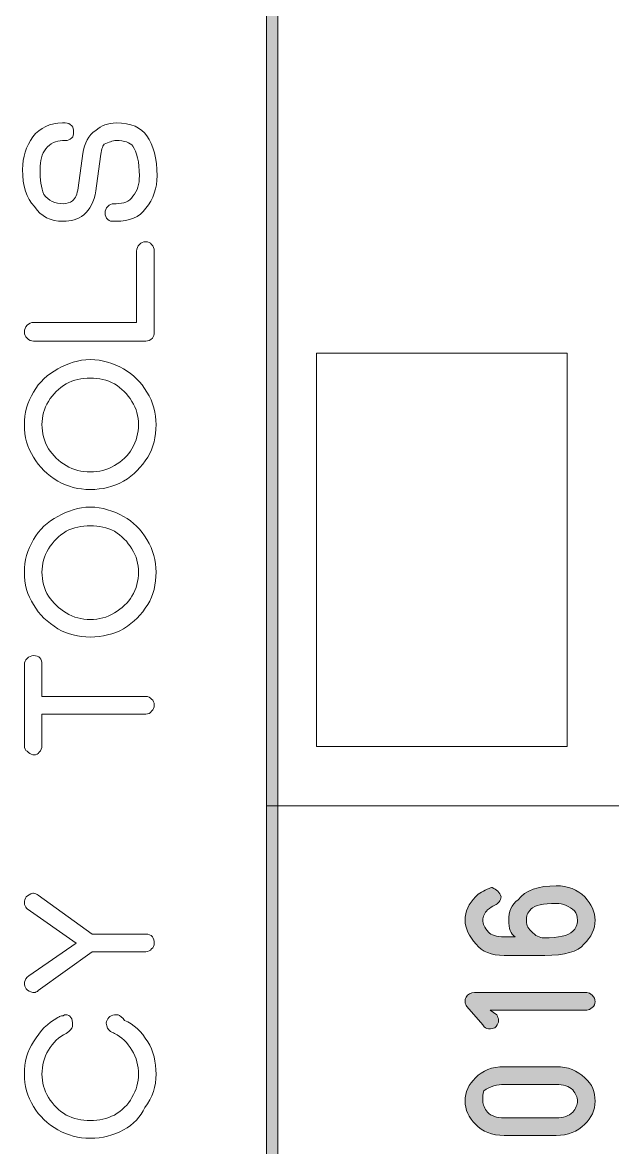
# Model space of a CAD drawing. Header units: inches. Extents: x -1525 to 612, y 0 to 1008.
# Drawn here: x -105.6 to -67.4, y 781.3 to 854 of the extents above; entities that cross this region are included whole.
import ezdxf

# ---------------------------------------------------------------- set-up
doc = ezdxf.new("R2010")
doc.units = ezdxf.units.IN
doc.header["$MEASUREMENT"] = 0
doc.layers.add('Layer 1', color=7, linetype='Continuous', lineweight=0)
picture_1 = doc.add_image_def('image7.png', size_in_pixel=(106, 68))

# ---------------------------------------------------------------- blocks, each defined once
blk = doc.blocks.new('Block_9')
at = {"layer": 'Layer 1'}
blk.add_lwpolyline([(-86.54, 807.18), (-86.54, 832.62), (-70.34, 832.62), (-70.34, 807.18)], close=True, dxfattribs=at)
image = blk.add_image(picture_1, insert=(-86.54, 807.18), size_in_units=(25.44, 16.2), rotation=90, dxfattribs=at)
image.dxf.v_pixel = (0.238235, 0)
blk = doc.blocks.new('Block_2')
at = {"layer": 'Layer 1', "true_color": 0x000000, "transparency": 33554687}
h = blk.add_hatch(color=18, dxfattribs=at)
h.dxf.hatch_style = 2
h.paths.add_polyline_path([(-89.78, 566.88), (-89.06, 566.88), (-89.06, 989.46), (-89.78, 989.46)])
h = blk.add_hatch(color=18, dxfattribs=at)
h.dxf.hatch_style = 2
edge = h.paths.add_edge_path()
edge.add_spline(control_points=[(-73.28, 756.36), (-73.22, 756.48), (-73.16, 756.6), (-72.98, 756.72), (-72.5, 757.08), (-71.9, 757.32), (-71.12, 757.32), (-70.4, 757.32), (-69.8, 757.08), (-69.32, 756.66), (-68.78, 756.3), (-68.54, 755.76), (-68.54, 755.04), (-68.54, 754.38), (-68.84, 753.84), (-69.38, 753.42), (-69.86, 753), (-70.52, 752.82), (-71.3, 752.82), (-71.42, 752.82), (-71.54, 752.88), (-71.66, 753), (-71.78, 753.12), (-71.84, 753.24), (-71.84, 753.42), (-71.84, 753.6), (-71.78, 753.72), (-71.66, 753.84), (-71.54, 753.96), (-71.42, 754.02), (-71.3, 754.02), (-70.76, 754.02), (-70.34, 754.08), (-70.1, 754.32), (-69.8, 754.5), (-69.68, 754.74), (-69.68, 755.04), (-69.68, 755.34), (-69.8, 755.64), (-70.04, 755.82), (-70.34, 756.06), (-70.7, 756.12), (-71.12, 756.12), (-71.6, 756.12), (-71.96, 756.06), (-72.26, 755.82), (-72.5, 755.64), (-72.62, 755.34), (-72.62, 755.04), (-72.62, 755.04), (-72.62, 754.92), (-72.62, 754.92), (-72.62, 754.74), (-72.68, 754.62), (-72.8, 754.5), (-72.92, 754.38), (-73.04, 754.32), (-73.22, 754.32), (-73.4, 754.32), (-73.52, 754.38), (-73.64, 754.5), (-73.7, 754.62), (-73.76, 754.74), (-73.76, 754.92), (-73.76, 754.92), (-73.76, 755.16), (-73.76, 755.16), (-73.76, 755.34), (-73.88, 755.46), (-74, 755.58), (-74.24, 755.76), (-74.48, 755.82), (-74.78, 755.82), (-75.14, 755.82), (-75.38, 755.76), (-75.56, 755.58), (-75.68, 755.46), (-75.8, 755.28), (-75.8, 755.04), (-75.8, 754.86), (-75.68, 754.62), (-75.5, 754.44), (-75.38, 754.32), (-75.14, 754.26), (-74.78, 754.26), (-74.66, 754.26), (-74.54, 754.2), (-74.42, 754.08), (-74.3, 754.02), (-74.24, 753.84), (-74.24, 753.72), (-74.24, 753.54), (-74.3, 753.42), (-74.42, 753.3), (-74.54, 753.18), (-74.66, 753.12), (-74.78, 753.12), (-75.44, 753.12), (-75.92, 753.3), (-76.34, 753.66), (-76.7, 754.02), (-76.94, 754.5), (-76.94, 755.04), (-76.94, 755.64), (-76.7, 756.12), (-76.34, 756.42), (-75.92, 756.78), (-75.38, 756.96), (-74.78, 756.96), (-74.24, 756.96), (-73.7, 756.78), (-73.28, 756.48), (-73.22, 756.42), (-73.22, 756.42), (-73.28, 756.36)], knot_values=[0, 0, 0, 0, 1, 1, 1, 2, 2, 2, 3, 3, 3, 4, 4, 4, 5, 5, 5, 6, 6, 6, 7, 7, 7, 8, 8, 8, 9, 9, 9, 10, 10, 10, 11, 11, 11, 12, 12, 12, 13, 13, 13, 14, 14, 14, 15, 15, 15, 16, 16, 16, 17, 17, 17, 18, 18, 18, 19, 19, 19, 20, 20, 20, 21, 21, 21, 22, 22, 22, 23, 23, 23, 24, 24, 24, 25, 25, 25, 26, 26, 26, 27, 27, 27, 28, 28, 28, 29, 29, 29, 30, 30, 30, 31, 31, 31, 32, 32, 32, 33, 33, 33, 34, 34, 34, 35, 35, 35, 36, 36, 36, 37, 37, 37, 38, 38, 38, 38], degree=3, periodic=0)
edge = h.paths.add_edge_path()
edge.add_spline(control_points=[(-76.52, 762.18), (-76.7, 762.3), (-76.82, 762.48), (-76.82, 762.72), (-76.82, 762.84), (-76.82, 762.9), (-76.76, 762.96), (-76.64, 763.2), (-76.46, 763.32), (-76.22, 763.32), (-76.16, 763.32), (-76.1, 763.26), (-75.98, 763.26), (-75.98, 763.26), (-68.72, 759.6), (-68.72, 759.6), (-68.54, 759.48), (-68.42, 759.36), (-68.42, 759.12), (-68.42, 759), (-68.42, 758.94), (-68.48, 758.88), (-68.6, 758.64), (-68.78, 758.52), (-69.02, 758.52), (-69.08, 758.52), (-69.14, 758.52), (-69.26, 758.58), (-69.26, 758.58), (-76.52, 762.18), (-76.52, 762.18)], knot_values=[0, 0, 0, 0, 1, 1, 1, 2, 2, 2, 3, 3, 3, 4, 4, 4, 5, 5, 5, 6, 6, 6, 7, 7, 7, 8, 8, 8, 9, 9, 9, 10, 10, 10, 10], degree=3, periodic=0)
edge = h.paths.add_edge_path()
edge.add_spline(control_points=[(-75.8, 766.74), (-75.8, 766.5), (-75.68, 766.26), (-75.5, 766.08), (-75.2, 765.78), (-74.84, 765.66), (-74.42, 765.66), (-73.58, 765.66), (-73.04, 765.78), (-72.8, 765.9), (-72.56, 766.2), (-72.44, 766.5), (-72.44, 766.74), (-72.44, 766.98), (-72.56, 767.22), (-72.68, 767.4), (-73.04, 767.7), (-73.34, 767.88), (-73.64, 767.88), (-74.6, 767.88), (-75.2, 767.76), (-75.5, 767.46), (-75.68, 767.22), (-75.8, 766.98), (-75.8, 766.74)], knot_values=[0, 0, 0, 0, 1, 1, 1, 2, 2, 2, 3, 3, 3, 4, 4, 4, 5, 5, 5, 6, 6, 6, 7, 7, 7, 8, 8, 8, 8], degree=3, periodic=0)
edge = h.paths.add_edge_path()
edge.add_spline(control_points=[(-74.42, 764.52), (-75.2, 764.52), (-75.8, 764.76), (-76.28, 765.24), (-76.7, 765.66), (-76.94, 766.14), (-76.94, 766.74), (-76.94, 767.28), (-76.7, 767.82), (-76.16, 768.3), (-75.8, 768.72), (-74.96, 768.96), (-73.64, 768.96), (-73.64, 768.96), (-71.06, 768.96), (-71.06, 768.96), (-70.22, 768.96), (-69.56, 768.72), (-69.14, 768.24), (-68.72, 767.7), (-68.54, 767.22), (-68.54, 766.74), (-68.54, 766.14), (-68.78, 765.66), (-69.32, 765.18), (-69.5, 764.94), (-69.74, 764.76), (-70.1, 764.64), (-70.16, 764.64), (-70.22, 764.64), (-70.28, 764.64), (-70.58, 764.7), (-70.76, 764.94), (-70.82, 765.24), (-70.76, 765.48), (-70.64, 765.66), (-70.46, 765.72), (-70.28, 765.84), (-70.1, 765.9), (-69.86, 766.08), (-69.74, 766.26), (-69.68, 766.5), (-69.68, 766.74), (-69.68, 766.98), (-69.74, 767.16), (-69.98, 767.4), (-70.22, 767.7), (-70.58, 767.82), (-71.06, 767.82), (-71.06, 767.82), (-71.78, 767.82), (-71.78, 767.82), (-71.48, 767.64), (-71.3, 767.28), (-71.3, 766.74), (-71.3, 766.14), (-71.54, 765.72), (-71.96, 765.36), (-72.44, 764.82), (-73.22, 764.52), (-74.42, 764.52)], knot_values=[0, 0, 0, 0, 1, 1, 1, 2, 2, 2, 3, 3, 3, 4, 4, 4, 5, 5, 5, 6, 6, 6, 7, 7, 7, 8, 8, 8, 9, 9, 9, 10, 10, 10, 11, 11, 11, 12, 12, 12, 13, 13, 13, 14, 14, 14, 15, 15, 15, 16, 16, 16, 17, 17, 17, 18, 18, 18, 19, 19, 19, 20, 20, 20, 20], degree=3, periodic=0)
edge = h.paths.add_edge_path()
edge.add_spline(control_points=[(-76.52, 773.88), (-76.7, 774), (-76.82, 774.18), (-76.82, 774.42), (-76.82, 774.48), (-76.82, 774.54), (-76.76, 774.66), (-76.64, 774.84), (-76.46, 774.96), (-76.22, 774.96), (-76.16, 774.96), (-76.1, 774.96), (-75.98, 774.9), (-75.98, 774.9), (-68.72, 771.3), (-68.72, 771.3), (-68.54, 771.18), (-68.42, 771), (-68.42, 770.76), (-68.42, 770.7), (-68.42, 770.58), (-68.48, 770.52), (-68.6, 770.28), (-68.78, 770.22), (-69.02, 770.22), (-69.08, 770.22), (-69.14, 770.22), (-69.26, 770.22), (-69.26, 770.22), (-76.52, 773.88), (-76.52, 773.88)], knot_values=[0, 0, 0, 0, 1, 1, 1, 2, 2, 2, 3, 3, 3, 4, 4, 4, 5, 5, 5, 6, 6, 6, 7, 7, 7, 8, 8, 8, 9, 9, 9, 10, 10, 10, 10], degree=3, periodic=0)
edge = h.paths.add_edge_path()
edge.add_spline(control_points=[(-69.68, 777.78), (-69.68, 777.78), (-69.68, 780.06), (-69.68, 780.06), (-69.68, 780.24), (-69.62, 780.36), (-69.56, 780.48), (-69.44, 780.6), (-69.26, 780.66), (-69.08, 780.66), (-68.96, 780.66), (-68.78, 780.6), (-68.72, 780.48), (-68.6, 780.36), (-68.54, 780.24), (-68.54, 780.06), (-68.54, 780.06), (-68.54, 776.76), (-68.54, 776.76), (-68.54, 776.64), (-68.6, 776.52), (-68.66, 776.4), (-68.72, 776.28), (-68.84, 776.22), (-69.02, 776.22), (-69.02, 776.22), (-69.08, 776.22), (-69.14, 776.22), (-69.26, 776.22), (-69.38, 776.22), (-69.44, 776.34), (-69.44, 776.34), (-73.4, 779.22), (-73.4, 779.22), (-73.64, 779.4), (-74, 779.52), (-74.42, 779.52), (-74.84, 779.52), (-75.26, 779.34), (-75.74, 779.04), (-75.8, 778.92), (-75.8, 778.68), (-75.8, 778.44), (-75.8, 778.14), (-75.68, 777.9), (-75.44, 777.6), (-75.2, 777.42), (-74.9, 777.36), (-74.42, 777.36), (-74.3, 777.36), (-74.12, 777.3), (-74.06, 777.18), (-73.94, 777.06), (-73.88, 776.94), (-73.88, 776.76), (-73.88, 776.58), (-73.94, 776.46), (-74, 776.34), (-74.12, 776.28), (-74.3, 776.22), (-74.42, 776.22), (-75.2, 776.22), (-75.8, 776.46), (-76.28, 776.94), (-76.7, 777.36), (-76.94, 777.84), (-76.94, 778.44), (-76.94, 779.04), (-76.7, 779.52), (-76.28, 779.94), (-75.74, 780.42), (-75.14, 780.66), (-74.42, 780.66), (-73.76, 780.66), (-73.1, 780.42), (-72.56, 780), (-72.56, 780), (-69.68, 777.78), (-69.68, 777.78)], knot_values=[0, 0, 0, 0, 1, 1, 1, 2, 2, 2, 3, 3, 3, 4, 4, 4, 5, 5, 5, 6, 6, 6, 7, 7, 7, 8, 8, 8, 9, 9, 9, 10, 10, 10, 11, 11, 11, 12, 12, 12, 13, 13, 13, 14, 14, 14, 15, 15, 15, 16, 16, 16, 17, 17, 17, 18, 18, 18, 19, 19, 19, 20, 20, 20, 21, 21, 21, 22, 22, 22, 23, 23, 23, 24, 24, 24, 25, 25, 25, 26, 26, 26, 26], degree=3, periodic=0)
edge = h.paths.add_edge_path()
edge.add_spline(control_points=[(-74.42, 785.34), (-74.84, 785.34), (-75.32, 785.22), (-75.74, 784.92), (-75.8, 784.74), (-75.8, 784.5), (-75.8, 784.26), (-75.8, 784.02), (-75.68, 783.78), (-75.5, 783.54), (-75.26, 783.3), (-74.9, 783.18), (-74.42, 783.18), (-74.42, 783.18), (-71.06, 783.18), (-71.06, 783.18), (-70.58, 783.18), (-70.22, 783.3), (-69.98, 783.54), (-69.8, 783.78), (-69.68, 784.02), (-69.68, 784.26), (-69.68, 784.5), (-69.8, 784.74), (-69.98, 784.98), (-70.22, 785.22), (-70.58, 785.34), (-71.06, 785.34), (-71.06, 785.34), (-74.42, 785.34), (-74.42, 785.34)], knot_values=[0, 0, 0, 0, 1, 1, 1, 2, 2, 2, 3, 3, 3, 4, 4, 4, 5, 5, 5, 6, 6, 6, 7, 7, 7, 8, 8, 8, 9, 9, 9, 10, 10, 10, 10], degree=3, periodic=0)
edge = h.paths.add_edge_path()
edge.add_spline(control_points=[(-71.06, 786.48), (-70.28, 786.48), (-69.68, 786.24), (-69.2, 785.76), (-68.72, 785.34), (-68.54, 784.86), (-68.54, 784.26), (-68.54, 783.66), (-68.78, 783.18), (-69.2, 782.76), (-69.68, 782.28), (-70.28, 782.04), (-71.06, 782.04), (-71.06, 782.04), (-74.42, 782.04), (-74.42, 782.04), (-75.2, 782.04), (-75.8, 782.28), (-76.28, 782.76), (-76.7, 783.18), (-76.94, 783.72), (-76.94, 784.26), (-76.94, 784.86), (-76.7, 785.34), (-76.28, 785.76), (-75.8, 786.24), (-75.2, 786.48), (-74.42, 786.48), (-74.42, 786.48), (-71.06, 786.48), (-71.06, 786.48)], knot_values=[0, 0, 0, 0, 1, 1, 1, 2, 2, 2, 3, 3, 3, 4, 4, 4, 5, 5, 5, 6, 6, 6, 7, 7, 7, 8, 8, 8, 9, 9, 9, 10, 10, 10, 10], degree=3, periodic=0)
edge = h.paths.add_edge_path()
edge.add_spline(control_points=[(-76.82, 790.38), (-76.88, 790.44), (-76.94, 790.56), (-76.94, 790.68), (-76.94, 790.8), (-76.94, 790.86), (-76.88, 790.98), (-76.76, 791.16), (-76.58, 791.28), (-76.34, 791.28), (-76.34, 791.28), (-69.08, 791.28), (-69.08, 791.28), (-68.96, 791.28), (-68.84, 791.22), (-68.72, 791.1), (-68.6, 790.98), (-68.54, 790.86), (-68.54, 790.68), (-68.54, 790.56), (-68.6, 790.38), (-68.72, 790.32), (-68.84, 790.2), (-68.96, 790.14), (-69.08, 790.14), (-69.08, 790.14), (-75.32, 790.14), (-75.32, 790.14), (-75.32, 790.14), (-74.9, 789.84), (-74.9, 789.84), (-74.84, 789.72), (-74.78, 789.6), (-74.78, 789.48), (-74.78, 789.48), (-74.78, 789.42), (-74.78, 789.36), (-74.84, 789.24), (-74.9, 789.12), (-75.02, 789), (-75.14, 788.94), (-75.26, 788.94), (-75.38, 788.94), (-75.38, 788.94), (-75.44, 788.94), (-75.44, 788.94), (-75.56, 788.94), (-75.68, 789), (-75.8, 789.18), (-75.8, 789.18), (-76.82, 790.38), (-76.82, 790.38)], knot_values=[0, 0, 0, 0, 1, 1, 1, 2, 2, 2, 3, 3, 3, 4, 4, 4, 5, 5, 5, 6, 6, 6, 7, 7, 7, 8, 8, 8, 9, 9, 9, 10, 10, 10, 11, 11, 11, 12, 12, 12, 13, 13, 13, 14, 14, 14, 15, 15, 15, 16, 16, 16, 17, 17, 17, 17], degree=3, periodic=0)
edge = h.paths.add_edge_path()
edge.add_spline(control_points=[(-69.68, 795.96), (-69.68, 796.2), (-69.74, 796.38), (-69.86, 796.56), (-70.22, 796.86), (-70.58, 797.04), (-71.06, 797.04), (-71.9, 797.04), (-72.44, 796.92), (-72.68, 796.68), (-72.92, 796.44), (-72.98, 796.2), (-72.98, 795.96), (-72.98, 795.72), (-72.92, 795.48), (-72.68, 795.24), (-72.38, 794.94), (-72.14, 794.82), (-71.84, 794.82), (-70.88, 794.82), (-70.28, 794.94), (-69.98, 795.24), (-69.8, 795.42), (-69.68, 795.66), (-69.68, 795.96)], knot_values=[0, 0, 0, 0, 1, 1, 1, 2, 2, 2, 3, 3, 3, 4, 4, 4, 5, 5, 5, 6, 6, 6, 7, 7, 7, 8, 8, 8, 8], degree=3, periodic=0)
edge = h.paths.add_edge_path()
edge.add_spline(control_points=[(-71.06, 798.18), (-70.28, 798.18), (-69.68, 797.94), (-69.2, 797.46), (-68.78, 796.98), (-68.54, 796.5), (-68.54, 795.96), (-68.54, 795.36), (-68.78, 794.88), (-69.26, 794.4), (-69.62, 793.92), (-70.52, 793.68), (-71.78, 793.68), (-71.78, 793.68), (-74.42, 793.68), (-74.42, 793.68), (-75.26, 793.68), (-75.86, 793.92), (-76.22, 794.4), (-76.7, 794.94), (-76.94, 795.42), (-76.94, 795.96), (-76.94, 796.5), (-76.7, 797.04), (-76.28, 797.46), (-76.04, 797.7), (-75.74, 797.88), (-75.38, 798), (-75.32, 798.06), (-75.26, 798.06), (-75.2, 798.06), (-74.9, 797.94), (-74.72, 797.76), (-74.6, 797.46), (-74.66, 797.22), (-74.78, 797.04), (-75.02, 796.92), (-75.2, 796.86), (-75.32, 796.74), (-75.5, 796.62), (-75.68, 796.44), (-75.8, 796.2), (-75.8, 795.96), (-75.8, 795.72), (-75.68, 795.48), (-75.44, 795.18), (-75.26, 795), (-74.9, 794.88), (-74.42, 794.88), (-74.42, 794.88), (-73.7, 794.88), (-73.7, 794.88), (-74, 795.06), (-74.12, 795.42), (-74.12, 795.96), (-74.12, 796.5), (-73.94, 796.98), (-73.52, 797.28), (-73.04, 797.88), (-72.2, 798.18), (-71.06, 798.18)], knot_values=[0, 0, 0, 0, 1, 1, 1, 2, 2, 2, 3, 3, 3, 4, 4, 4, 5, 5, 5, 6, 6, 6, 7, 7, 7, 8, 8, 8, 9, 9, 9, 10, 10, 10, 11, 11, 11, 12, 12, 12, 13, 13, 13, 14, 14, 14, 15, 15, 15, 16, 16, 16, 17, 17, 17, 18, 18, 18, 19, 19, 19, 20, 20, 20, 20], degree=3, periodic=0)
edge.add_line((-71.06, 798.18), (-71.06, 798.18))
at = {"layer": 'Layer 1', "color": 18, "lineweight": 9, "true_color": 0x000000}
blk.add_line((-63.2, 803.34), (-89.78, 803.34), dxfattribs=at)
at = {"layer": 'Layer 1'}
blk.add_lwpolyline([(-89.78, 566.88), (-89.06, 566.88), (-89.06, 989.46), (-89.78, 989.46)], close=True, dxfattribs=at)
at = {"layer": 'Layer 1', "color": 18, "lineweight": 9, "true_color": 0x000000}
blk.add_lwpolyline([(-89.78, 566.88), (-89.06, 566.88), (-89.06, 989.46), (-89.78, 989.46)], close=True, dxfattribs=at)
at = {"layer": 'Layer 1'}
for points, knots in [([(-102.98, 846.36), (-103.4, 846.36), (-103.76, 846.18), (-104.06, 845.82), (-104.3, 845.52), (-104.42, 845.04), (-104.42, 844.5), (-104.42, 843.84), (-104.36, 843.3), (-104.18, 842.88), (-103.88, 842.46), (-103.46, 842.28), (-102.92, 842.28), (-102.68, 842.28), (-102.5, 842.34), (-102.32, 842.46), (-102.14, 842.64), (-102.02, 842.88), (-101.96, 843.3), (-101.96, 843.3), (-101.66, 845.52), (-101.66, 845.52), (-101.54, 846.18), (-101.3, 846.72), (-100.82, 847.02), (-100.46, 847.32), (-100.04, 847.5), (-99.5, 847.5), (-98.54, 847.5), (-97.88, 847.2), (-97.52, 846.66), (-97.1, 846.06), (-96.86, 845.22), (-96.86, 844.08), (-96.86, 843.3), (-97.1, 842.58), (-97.58, 841.98), (-98, 841.38), (-98.66, 841.14), (-99.5, 841.14), (-99.5, 841.14), (-99.68, 841.14), (-99.68, 841.14), (-99.8, 841.14), (-99.92, 841.14), (-100.04, 841.26), (-100.16, 841.38), (-100.22, 841.5), (-100.22, 841.68), (-100.22, 841.86), (-100.16, 841.98), (-100.04, 842.1), (-99.92, 842.22), (-99.8, 842.28), (-99.68, 842.28), (-99.68, 842.28), (-99.5, 842.28), (-99.5, 842.28), (-99.02, 842.28), (-98.66, 842.4), (-98.42, 842.76), (-98.12, 843.12), (-98, 843.54), (-98, 844.08), (-98, 844.98), (-98.18, 845.64), (-98.42, 846), (-98.6, 846.24), (-98.96, 846.36), (-99.5, 846.36), (-99.74, 846.36), (-99.98, 846.24), (-100.28, 846.12), (-100.4, 846), (-100.46, 845.7), (-100.52, 845.34), (-100.52, 845.34), (-100.82, 843.12), (-100.82, 843.12), (-100.94, 842.4), (-101.18, 841.92), (-101.6, 841.56), (-101.96, 841.26), (-102.44, 841.14), (-102.92, 841.14), (-103.76, 841.14), (-104.36, 841.44), (-104.78, 842.1), (-105.32, 842.64), (-105.56, 843.42), (-105.56, 844.5), (-105.56, 845.28), (-105.32, 846), (-104.9, 846.6), (-104.42, 847.2), (-103.76, 847.5), (-102.98, 847.5), (-102.98, 847.5), (-102.8, 847.5), (-102.8, 847.5), (-102.62, 847.5), (-102.5, 847.44), (-102.38, 847.32), (-102.26, 847.2), (-102.26, 847.08), (-102.26, 846.9), (-102.26, 846.78), (-102.26, 846.6), (-102.38, 846.54), (-102.5, 846.42), (-102.62, 846.36), (-102.8, 846.36), (-102.8, 846.36), (-102.98, 846.36), (-102.98, 846.36)], [0, 0, 0, 0, 1, 1, 1, 2, 2, 2, 3, 3, 3, 4, 4, 4, 5, 5, 5, 6, 6, 6, 7, 7, 7, 8, 8, 8, 9, 9, 9, 10, 10, 10, 11, 11, 11, 12, 12, 12, 13, 13, 13, 14, 14, 14, 15, 15, 15, 16, 16, 16, 17, 17, 17, 18, 18, 18, 19, 19, 19, 20, 20, 20, 21, 21, 21, 22, 22, 22, 23, 23, 23, 24, 24, 24, 25, 25, 25, 26, 26, 26, 27, 27, 27, 28, 28, 28, 29, 29, 29, 30, 30, 30, 31, 31, 31, 32, 32, 32, 33, 33, 33, 34, 34, 34, 35, 35, 35, 36, 36, 36, 37, 37, 37, 38, 38, 38, 38]), ([(-97.04, 834), (-97.04, 833.82), (-97.1, 833.7), (-97.16, 833.58), (-97.28, 833.46), (-97.46, 833.4), (-97.58, 833.4), (-97.58, 833.4), (-104.84, 833.4), (-104.84, 833.4), (-105.02, 833.4), (-105.14, 833.46), (-105.26, 833.58), (-105.38, 833.7), (-105.44, 833.82), (-105.44, 834), (-105.44, 834.12), (-105.38, 834.3), (-105.26, 834.42), (-105.14, 834.54), (-105.02, 834.6), (-104.84, 834.6), (-104.84, 834.6), (-98.18, 834.6), (-98.18, 834.6), (-98.18, 834.6), (-98.18, 839.22), (-98.18, 839.22), (-98.18, 839.4), (-98.12, 839.52), (-98, 839.64), (-97.88, 839.76), (-97.76, 839.82), (-97.58, 839.82), (-97.46, 839.82), (-97.28, 839.76), (-97.22, 839.64), (-97.1, 839.52), (-97.04, 839.4), (-97.04, 839.22), (-97.04, 839.22), (-97.04, 834), (-97.04, 834)], [0, 0, 0, 0, 1, 1, 1, 2, 2, 2, 3, 3, 3, 4, 4, 4, 5, 5, 5, 6, 6, 6, 7, 7, 7, 8, 8, 8, 9, 9, 9, 10, 10, 10, 11, 11, 11, 12, 12, 12, 13, 13, 13, 14, 14, 14, 14]), ([(-101.18, 823.8), (-101.96, 823.8), (-102.62, 823.98), (-103.28, 824.34), (-103.94, 824.76), (-104.48, 825.24), (-104.84, 825.9), (-105.26, 826.5), (-105.44, 827.22), (-105.44, 828), (-105.44, 828.72), (-105.26, 829.44), (-104.84, 830.1), (-104.48, 830.76), (-103.94, 831.24), (-103.28, 831.6), (-102.62, 831.96), (-101.96, 832.2), (-101.18, 832.2), (-100.4, 832.2), (-99.68, 831.96), (-99.02, 831.6), (-98.42, 831.24), (-97.88, 830.76), (-97.52, 830.1), (-97.1, 829.44), (-96.92, 828.72), (-96.92, 828), (-96.92, 827.22), (-97.1, 826.5), (-97.46, 825.9), (-97.88, 825.24), (-98.36, 824.76), (-99.02, 824.34), (-99.68, 823.98), (-100.4, 823.8), (-101.18, 823.8)], [0, 0, 0, 0, 1, 1, 1, 2, 2, 2, 3, 3, 3, 4, 4, 4, 5, 5, 5, 6, 6, 6, 7, 7, 7, 8, 8, 8, 9, 9, 9, 10, 10, 10, 11, 11, 11, 12, 12, 12, 12]), ([(-102.74, 825.36), (-102.26, 825.06), (-101.72, 824.94), (-101.18, 824.94), (-100.58, 824.94), (-100.1, 825.06), (-99.62, 825.36), (-99.14, 825.6), (-98.72, 826.02), (-98.48, 826.44), (-98.18, 826.92), (-98.06, 827.46), (-98.06, 828), (-98.06, 828.54), (-98.18, 829.02), (-98.48, 829.5), (-98.78, 829.98), (-99.14, 830.34), (-99.62, 830.64), (-100.1, 830.88), (-100.58, 831), (-101.18, 831), (-101.72, 831), (-102.26, 830.88), (-102.74, 830.64), (-103.22, 830.34), (-103.58, 829.98), (-103.88, 829.5), (-104.18, 829.02), (-104.3, 828.54), (-104.3, 828), (-104.3, 827.46), (-104.18, 826.92), (-103.88, 826.44), (-103.58, 826.02), (-103.22, 825.6), (-102.74, 825.36)], [0, 0, 0, 0, 1, 1, 1, 2, 2, 2, 3, 3, 3, 4, 4, 4, 5, 5, 5, 6, 6, 6, 7, 7, 7, 8, 8, 8, 9, 9, 9, 10, 10, 10, 11, 11, 11, 12, 12, 12, 12]), ([(-101.18, 814.26), (-101.96, 814.26), (-102.62, 814.44), (-103.28, 814.8), (-103.94, 815.22), (-104.48, 815.7), (-104.84, 816.36), (-105.26, 816.96), (-105.44, 817.68), (-105.44, 818.46), (-105.44, 819.18), (-105.26, 819.9), (-104.84, 820.56), (-104.48, 821.22), (-103.94, 821.7), (-103.28, 822.06), (-102.62, 822.42), (-101.96, 822.66), (-101.18, 822.66), (-100.4, 822.66), (-99.68, 822.42), (-99.02, 822.06), (-98.42, 821.7), (-97.88, 821.22), (-97.52, 820.56), (-97.1, 819.9), (-96.92, 819.18), (-96.92, 818.46), (-96.92, 817.68), (-97.1, 816.96), (-97.46, 816.36), (-97.88, 815.7), (-98.36, 815.22), (-99.02, 814.8), (-99.68, 814.44), (-100.4, 814.26), (-101.18, 814.26)], [0, 0, 0, 0, 1, 1, 1, 2, 2, 2, 3, 3, 3, 4, 4, 4, 5, 5, 5, 6, 6, 6, 7, 7, 7, 8, 8, 8, 9, 9, 9, 10, 10, 10, 11, 11, 11, 12, 12, 12, 12]), ([(-102.74, 815.82), (-102.26, 815.52), (-101.72, 815.4), (-101.18, 815.4), (-100.58, 815.4), (-100.1, 815.52), (-99.62, 815.82), (-99.14, 816.12), (-98.72, 816.48), (-98.48, 816.9), (-98.18, 817.38), (-98.06, 817.92), (-98.06, 818.46), (-98.06, 819), (-98.18, 819.48), (-98.48, 819.96), (-98.78, 820.44), (-99.14, 820.8), (-99.62, 821.1), (-100.1, 821.34), (-100.58, 821.46), (-101.18, 821.46), (-101.72, 821.46), (-102.26, 821.34), (-102.74, 821.1), (-103.22, 820.8), (-103.58, 820.44), (-103.88, 819.96), (-104.18, 819.48), (-104.3, 819), (-104.3, 818.46), (-104.3, 817.92), (-104.18, 817.38), (-103.88, 816.9), (-103.58, 816.48), (-103.22, 816.12), (-102.74, 815.82)], [0, 0, 0, 0, 1, 1, 1, 2, 2, 2, 3, 3, 3, 4, 4, 4, 5, 5, 5, 6, 6, 6, 7, 7, 7, 8, 8, 8, 9, 9, 9, 10, 10, 10, 11, 11, 11, 12, 12, 12, 12]), ([(-104.84, 813.06), (-104.48, 813.06), (-104.3, 812.88), (-104.3, 812.46), (-104.3, 812.46), (-104.3, 810.42), (-104.3, 810.42), (-104.3, 810.42), (-97.58, 810.42), (-97.58, 810.42), (-97.46, 810.42), (-97.28, 810.36), (-97.22, 810.24), (-97.1, 810.18), (-97.04, 810), (-97.04, 809.88), (-97.04, 809.7), (-97.1, 809.58), (-97.22, 809.46), (-97.28, 809.34), (-97.46, 809.28), (-97.58, 809.28), (-97.58, 809.28), (-104.3, 809.28), (-104.3, 809.28), (-104.3, 809.28), (-104.3, 807.24), (-104.3, 807.24), (-104.3, 807.06), (-104.36, 806.94), (-104.48, 806.82), (-104.54, 806.7), (-104.66, 806.64), (-104.84, 806.64), (-104.84, 806.64), (-104.84, 806.64), (-104.9, 806.64), (-105.02, 806.7), (-105.14, 806.76), (-105.26, 806.88), (-105.38, 806.94), (-105.44, 807.06), (-105.44, 807.24), (-105.44, 807.24), (-105.44, 812.46), (-105.44, 812.46), (-105.44, 812.64), (-105.38, 812.76), (-105.26, 812.88), (-105.14, 813), (-105.02, 813.06), (-104.84, 813.06)], [0, 0, 0, 0, 1, 1, 1, 2, 2, 2, 3, 3, 3, 4, 4, 4, 5, 5, 5, 6, 6, 6, 7, 7, 7, 8, 8, 8, 9, 9, 9, 10, 10, 10, 11, 11, 11, 12, 12, 12, 13, 13, 13, 14, 14, 14, 15, 15, 15, 16, 16, 16, 17, 17, 17, 17]), ([(-71.06, 798.18), (-70.28, 798.18), (-69.68, 797.94), (-69.2, 797.46), (-68.78, 796.98), (-68.54, 796.5), (-68.54, 795.96), (-68.54, 795.36), (-68.78, 794.88), (-69.26, 794.4), (-69.62, 793.92), (-70.52, 793.68), (-71.78, 793.68), (-71.78, 793.68), (-74.42, 793.68), (-74.42, 793.68), (-75.26, 793.68), (-75.86, 793.92), (-76.22, 794.4), (-76.7, 794.94), (-76.94, 795.42), (-76.94, 795.96), (-76.94, 796.5), (-76.7, 797.04), (-76.28, 797.46), (-76.04, 797.7), (-75.74, 797.88), (-75.38, 798), (-75.32, 798.06), (-75.26, 798.06), (-75.2, 798.06), (-74.9, 797.94), (-74.72, 797.76), (-74.6, 797.46), (-74.66, 797.22), (-74.78, 797.04), (-75.02, 796.92), (-75.2, 796.86), (-75.32, 796.74), (-75.5, 796.62), (-75.68, 796.44), (-75.8, 796.2), (-75.8, 795.96), (-75.8, 795.72), (-75.68, 795.48), (-75.44, 795.18), (-75.26, 795), (-74.9, 794.88), (-74.42, 794.88), (-74.42, 794.88), (-73.7, 794.88), (-73.7, 794.88), (-74, 795.06), (-74.12, 795.42), (-74.12, 795.96), (-74.12, 796.5), (-73.94, 796.98), (-73.52, 797.28), (-73.04, 797.88), (-72.2, 798.18), (-71.06, 798.18)], [0, 0, 0, 0, 1, 1, 1, 2, 2, 2, 3, 3, 3, 4, 4, 4, 5, 5, 5, 6, 6, 6, 7, 7, 7, 8, 8, 8, 9, 9, 9, 10, 10, 10, 11, 11, 11, 12, 12, 12, 13, 13, 13, 14, 14, 14, 15, 15, 15, 16, 16, 16, 17, 17, 17, 18, 18, 18, 19, 19, 19, 20, 20, 20, 20]), ([(-101.06, 795.06), (-101.06, 795.06), (-97.58, 795.06), (-97.58, 795.06), (-97.4, 795.06), (-97.28, 795), (-97.16, 794.88), (-97.1, 794.76), (-97.04, 794.64), (-97.04, 794.46), (-97.04, 794.34), (-97.1, 794.16), (-97.22, 794.1), (-97.28, 793.98), (-97.46, 793.92), (-97.58, 793.92), (-97.58, 793.92), (-101.06, 793.92), (-101.06, 793.92), (-101.06, 793.92), (-104.54, 791.4), (-104.54, 791.4), (-104.6, 791.34), (-104.72, 791.28), (-104.84, 791.28), (-104.9, 791.28), (-104.9, 791.28), (-104.9, 791.28), (-105.08, 791.34), (-105.2, 791.4), (-105.32, 791.52), (-105.38, 791.64), (-105.44, 791.76), (-105.44, 791.88), (-105.44, 791.88), (-105.44, 791.88), (-105.44, 791.94), (-105.38, 792.12), (-105.32, 792.24), (-105.14, 792.36), (-105.14, 792.36), (-102.08, 794.46), (-102.08, 794.46), (-102.08, 794.46), (-105.26, 796.68), (-105.26, 796.68), (-105.32, 796.74), (-105.38, 796.86), (-105.44, 796.98), (-105.44, 797.04), (-105.44, 797.1), (-105.44, 797.1), (-105.44, 797.22), (-105.38, 797.34), (-105.32, 797.46), (-105.2, 797.58), (-105.08, 797.64), (-104.9, 797.7), (-104.9, 797.7), (-104.84, 797.7), (-104.84, 797.7), (-104.72, 797.7), (-104.66, 797.64), (-104.54, 797.58), (-104.54, 797.58), (-101.06, 795.06), (-101.06, 795.06)], [0, 0, 0, 0, 1, 1, 1, 2, 2, 2, 3, 3, 3, 4, 4, 4, 5, 5, 5, 6, 6, 6, 7, 7, 7, 8, 8, 8, 9, 9, 9, 10, 10, 10, 11, 11, 11, 12, 12, 12, 13, 13, 13, 14, 14, 14, 15, 15, 15, 16, 16, 16, 17, 17, 17, 18, 18, 18, 19, 19, 19, 20, 20, 20, 21, 21, 21, 22, 22, 22, 22]), ([(-69.68, 795.96), (-69.68, 796.2), (-69.74, 796.38), (-69.86, 796.56), (-70.22, 796.86), (-70.58, 797.04), (-71.06, 797.04), (-71.9, 797.04), (-72.44, 796.92), (-72.68, 796.68), (-72.92, 796.44), (-72.98, 796.2), (-72.98, 795.96), (-72.98, 795.72), (-72.92, 795.48), (-72.68, 795.24), (-72.38, 794.94), (-72.14, 794.82), (-71.84, 794.82), (-70.88, 794.82), (-70.28, 794.94), (-69.98, 795.24), (-69.8, 795.42), (-69.68, 795.66), (-69.68, 795.96)], [0, 0, 0, 0, 1, 1, 1, 2, 2, 2, 3, 3, 3, 4, 4, 4, 5, 5, 5, 6, 6, 6, 7, 7, 7, 8, 8, 8, 8]), ([(-76.82, 790.38), (-76.88, 790.44), (-76.94, 790.56), (-76.94, 790.68), (-76.94, 790.8), (-76.94, 790.86), (-76.88, 790.98), (-76.76, 791.16), (-76.58, 791.28), (-76.34, 791.28), (-76.34, 791.28), (-69.08, 791.28), (-69.08, 791.28), (-68.96, 791.28), (-68.84, 791.22), (-68.72, 791.1), (-68.6, 790.98), (-68.54, 790.86), (-68.54, 790.68), (-68.54, 790.56), (-68.6, 790.38), (-68.72, 790.32), (-68.84, 790.2), (-68.96, 790.14), (-69.08, 790.14), (-69.08, 790.14), (-75.32, 790.14), (-75.32, 790.14), (-75.32, 790.14), (-74.9, 789.84), (-74.9, 789.84), (-74.84, 789.72), (-74.78, 789.6), (-74.78, 789.48), (-74.78, 789.48), (-74.78, 789.42), (-74.78, 789.36), (-74.84, 789.24), (-74.9, 789.12), (-75.02, 789), (-75.14, 788.94), (-75.26, 788.94), (-75.38, 788.94), (-75.38, 788.94), (-75.44, 788.94), (-75.44, 788.94), (-75.56, 788.94), (-75.68, 789), (-75.8, 789.18), (-75.8, 789.18), (-76.82, 790.38), (-76.82, 790.38)], [0, 0, 0, 0, 1, 1, 1, 2, 2, 2, 3, 3, 3, 4, 4, 4, 5, 5, 5, 6, 6, 6, 7, 7, 7, 8, 8, 8, 9, 9, 9, 10, 10, 10, 11, 11, 11, 12, 12, 12, 13, 13, 13, 14, 14, 14, 15, 15, 15, 16, 16, 16, 17, 17, 17, 17]), ([(-103.16, 789.72), (-103.1, 789.78), (-102.98, 789.78), (-102.92, 789.78), (-102.86, 789.84), (-102.8, 789.84), (-102.8, 789.84), (-102.44, 789.84), (-102.32, 789.6), (-102.32, 789.18), (-102.32, 789.06), (-102.38, 788.88), (-102.56, 788.76), (-102.56, 788.76), (-102.74, 788.64), (-102.74, 788.64), (-103.22, 788.4), (-103.58, 788.04), (-103.88, 787.56), (-104.18, 787.08), (-104.3, 786.54), (-104.3, 786), (-104.3, 785.46), (-104.18, 784.98), (-103.88, 784.5), (-103.58, 784.02), (-103.22, 783.66), (-102.74, 783.36), (-102.26, 783.12), (-101.72, 783), (-101.18, 783), (-100.58, 783), (-100.1, 783.12), (-99.62, 783.36), (-99.14, 783.66), (-98.72, 784.02), (-98.48, 784.5), (-98.18, 784.98), (-98.06, 785.46), (-98.06, 786), (-98.06, 786.54), (-98.18, 787.08), (-98.48, 787.56), (-98.78, 788.04), (-99.14, 788.4), (-99.62, 788.64), (-99.68, 788.7), (-99.74, 788.7), (-99.86, 788.76), (-100.04, 788.88), (-100.1, 789.06), (-100.16, 789.3), (-100.1, 789.6), (-99.92, 789.78), (-99.62, 789.84), (-99.5, 789.84), (-99.44, 789.84), (-99.38, 789.84), (-99.26, 789.78), (-99.08, 789.66), (-98.96, 789.48), (-98.36, 789.24), (-97.88, 788.76), (-97.46, 788.1), (-97.1, 787.5), (-96.92, 786.78), (-96.92, 786), (-96.92, 785.22), (-97.16, 784.5), (-97.64, 783.84), (-97.94, 783.24), (-98.36, 782.76), (-99.02, 782.4), (-99.68, 782.04), (-100.4, 781.86), (-101.18, 781.86), (-101.96, 781.86), (-102.62, 782.04), (-103.28, 782.4), (-103.94, 782.76), (-104.48, 783.3), (-104.84, 783.9), (-105.26, 784.56), (-105.44, 785.28), (-105.44, 786), (-105.44, 786.78), (-105.26, 787.5), (-104.84, 788.1), (-104.42, 788.82), (-103.94, 789.3), (-103.28, 789.66), (-103.22, 789.72), (-103.16, 789.72), (-103.16, 789.72)], [0, 0, 0, 0, 1, 1, 1, 2, 2, 2, 3, 3, 3, 4, 4, 4, 5, 5, 5, 6, 6, 6, 7, 7, 7, 8, 8, 8, 9, 9, 9, 10, 10, 10, 11, 11, 11, 12, 12, 12, 13, 13, 13, 14, 14, 14, 15, 15, 15, 16, 16, 16, 17, 17, 17, 18, 18, 18, 19, 19, 19, 20, 20, 20, 21, 21, 21, 22, 22, 22, 23, 23, 23, 24, 24, 24, 25, 25, 25, 26, 26, 26, 27, 27, 27, 28, 28, 28, 29, 29, 29, 30, 30, 30, 31, 31, 31, 31]), ([(-71.06, 786.48), (-70.28, 786.48), (-69.68, 786.24), (-69.2, 785.76), (-68.72, 785.34), (-68.54, 784.86), (-68.54, 784.26), (-68.54, 783.66), (-68.78, 783.18), (-69.2, 782.76), (-69.68, 782.28), (-70.28, 782.04), (-71.06, 782.04), (-71.06, 782.04), (-74.42, 782.04), (-74.42, 782.04), (-75.2, 782.04), (-75.8, 782.28), (-76.28, 782.76), (-76.7, 783.18), (-76.94, 783.72), (-76.94, 784.26), (-76.94, 784.86), (-76.7, 785.34), (-76.28, 785.76), (-75.8, 786.24), (-75.2, 786.48), (-74.42, 786.48), (-74.42, 786.48), (-71.06, 786.48), (-71.06, 786.48)], [0, 0, 0, 0, 1, 1, 1, 2, 2, 2, 3, 3, 3, 4, 4, 4, 5, 5, 5, 6, 6, 6, 7, 7, 7, 8, 8, 8, 9, 9, 9, 10, 10, 10, 10]), ([(-74.42, 785.34), (-74.84, 785.34), (-75.32, 785.22), (-75.74, 784.92), (-75.8, 784.74), (-75.8, 784.5), (-75.8, 784.26), (-75.8, 784.02), (-75.68, 783.78), (-75.5, 783.54), (-75.26, 783.3), (-74.9, 783.18), (-74.42, 783.18), (-74.42, 783.18), (-71.06, 783.18), (-71.06, 783.18), (-70.58, 783.18), (-70.22, 783.3), (-69.98, 783.54), (-69.8, 783.78), (-69.68, 784.02), (-69.68, 784.26), (-69.68, 784.5), (-69.8, 784.74), (-69.98, 784.98), (-70.22, 785.22), (-70.58, 785.34), (-71.06, 785.34), (-71.06, 785.34), (-74.42, 785.34), (-74.42, 785.34)], [0, 0, 0, 0, 1, 1, 1, 2, 2, 2, 3, 3, 3, 4, 4, 4, 5, 5, 5, 6, 6, 6, 7, 7, 7, 8, 8, 8, 9, 9, 9, 10, 10, 10, 10])]:
    blk.add_open_spline(points, degree=3, knots=knots, dxfattribs=at)
blk.add_blockref('Block_9', (0, 0), dxfattribs=at)
blk = doc.blocks.new('Block_1')
at = {"layer": 'Layer 1'}
blk.add_blockref('Block_2', (0, 0), dxfattribs=at)

msp = doc.modelspace()

# ---------------------------------------------------------------- block references
at = {"layer": 'Layer 1'}
msp.add_blockref('Block_1', (0, 0), dxfattribs=at)

doc.saveas('drawing.dxf')
